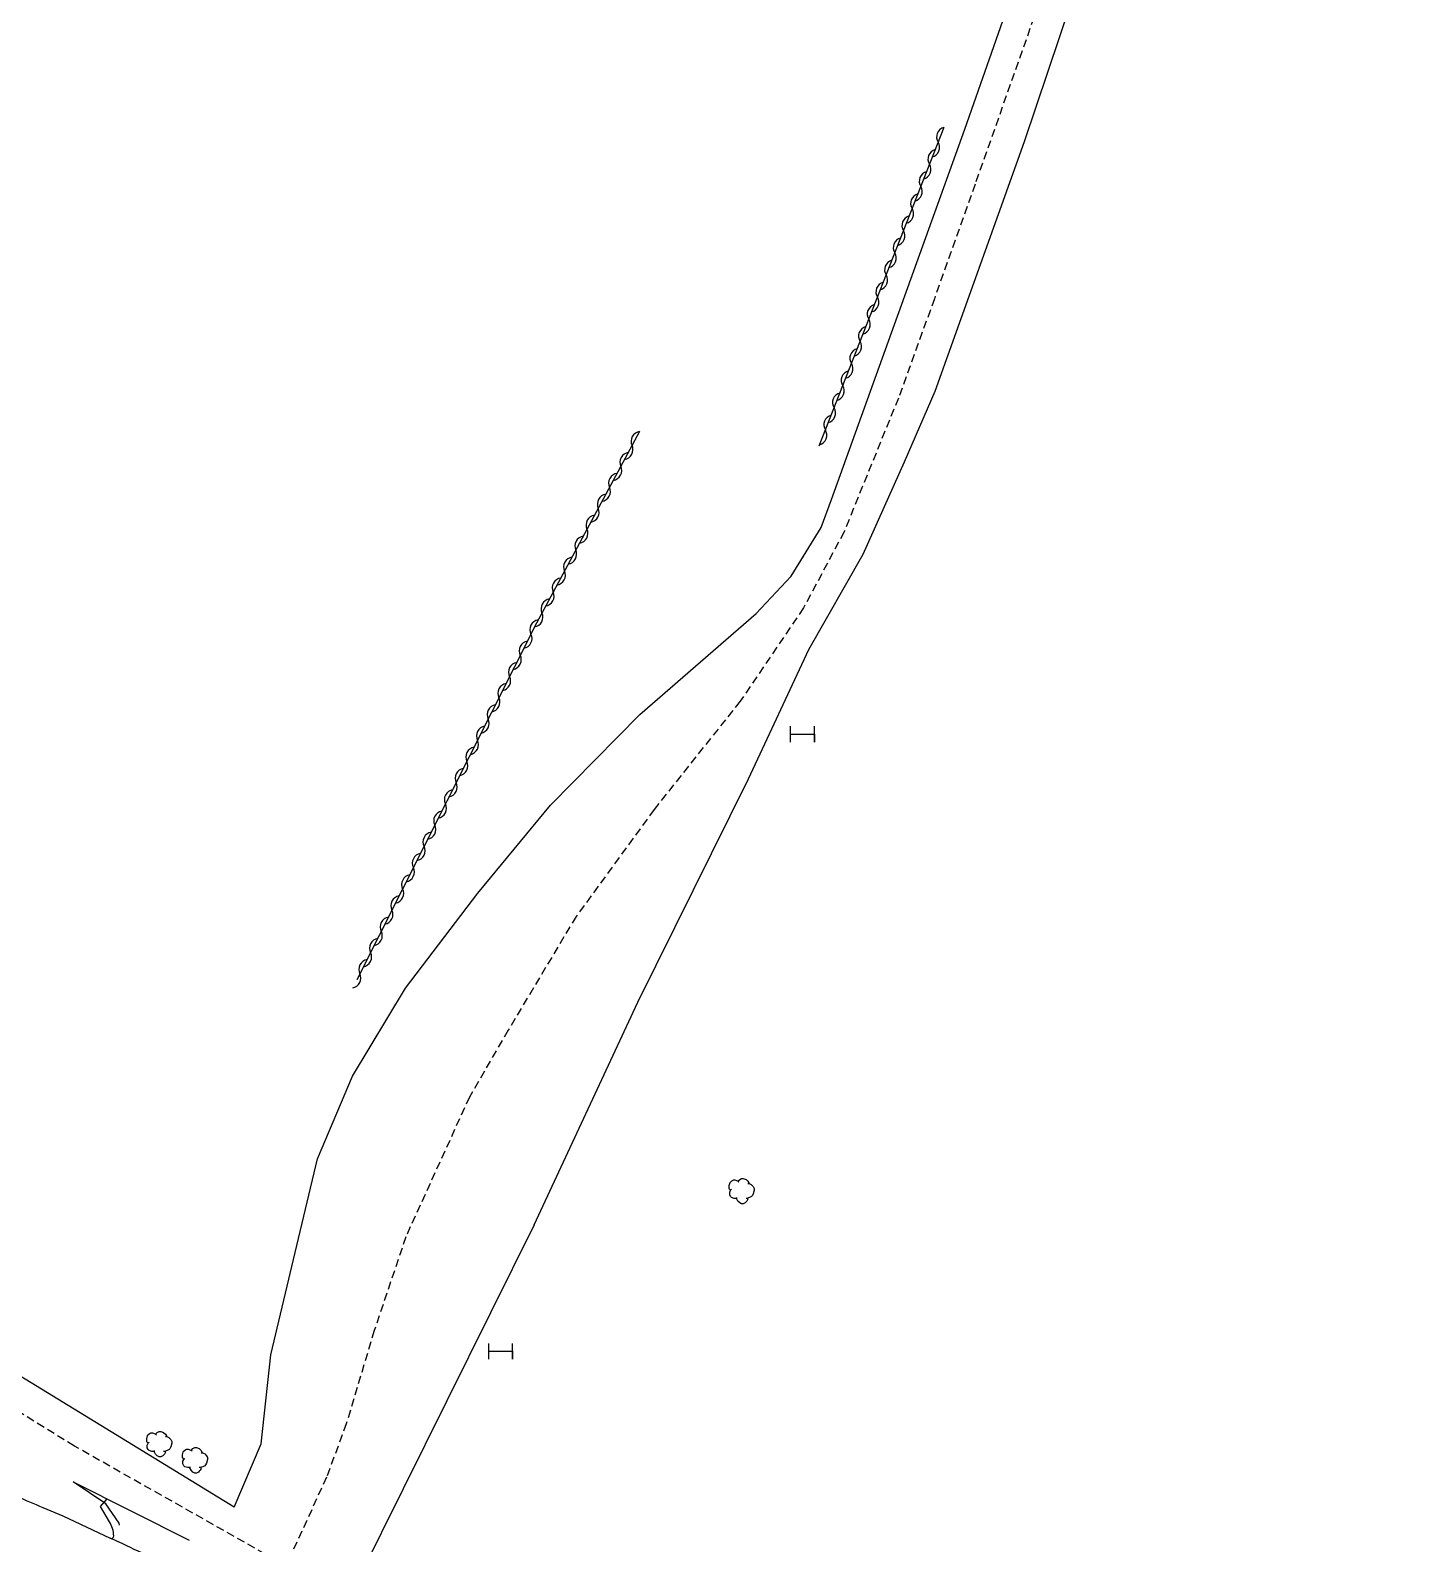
# Model space of a CAD drawing. Header units: millimetres. Extents: x 160999 to 162000, y 122000 to 123000.
# Drawn here: x 161152 to 161239.6, y 122733.8 to 122829.3 of the extents above; entities that cross this region are included whole.
import ezdxf

# ---------------------------------------------------------------- set-up
doc = ezdxf.new("R2010")
doc.units = ezdxf.units.MM
doc.linetypes.add('DASHED', pattern=[0.75, 0.5, -0.25])
doc.layers.get('0').update_dxf_attribs({"linetype": 'CONTINUOUS'})
for name, color, linetype in [('W0001', 6, 'DASHED'), ('W0008', 7, 'CONTINUOUS'), ('W0300', 7, 'CONTINUOUS'), ('W0310', 3, 'CONTINUOUS'), ('W1474', 7, 'CONTINUOUS')]:
    doc.layers.add(name, color=color, linetype=linetype)

# ---------------------------------------------------------------- blocks, each defined once
blk = doc.blocks.new('T300')
for p, q in [((-0.8, 0.514), (-0.857, 0.343)), ((-0.857, 0.343), (-0.857, 0.171)), ((-0.857, 0.171), (-0.743, 0.057)), ((-0.686, 0.629), (-0.8, 0.514)), ((-0.8, -0.057), (-0.743, 0.057)), ((-0.743, 0.057), (-0.686, 0.114)), ((-0.571, 0.686), (-0.686, 0.629)), ((-0.457, 0.686), (-0.571, 0.686)), ((-0.286, 0.629), (-0.457, 0.686)), ((-0.286, 0.629), (-0.171, 0.743)), ((-0.229, 0.571), (-0.286, 0.629)), ((-0.171, 0.743), (-0.057, 0.8)), ((-0.057, 0.8), (0.057, 0.8)), ((0.057, 0.8), (0.229, 0.743)), ((0.229, 0.743), (0.343, 0.629)), ((0.343, 0.629), (0.4, 0.514)), ((0.457, 0.457), (0.343, 0.457)), ((0.4, 0.514), (0.4, 0.457)), ((0.571, 0.4), (0.457, 0.457)), ((0.571, 0.4), (0.686, 0.286)), ((0.686, 0.286), (0.743, 0.171)), ((0.743, 0.057), (0.686, -0.171)), ((0.743, 0.171), (0.743, 0.057)), ((-0.8, -0.171), (-0.8, -0.057)), ((-0.8, -0.229), (-0.8, -0.171)), ((-0.743, -0.343), (-0.8, -0.229)), ((-0.686, -0.4), (-0.743, -0.343)), ((-0.514, -0.457), (-0.686, -0.4)), ((-0.4, -0.457), (-0.514, -0.457)), ((-0.4, -0.457), (-0.343, -0.457)), ((-0.343, -0.457), (-0.343, -0.4)), ((-0.343, -0.514), (-0.343, -0.457)), ((-0.286, -0.629), (-0.343, -0.514)), ((-0.171, -0.743), (-0.286, -0.629)), ((-0.057, -0.8), (-0.171, -0.743)), ((0.057, -0.8), (-0.057, -0.8)), ((0.171, -0.743), (0.057, -0.8)), ((0.229, -0.686), (0.171, -0.743)), ((0.286, -0.457), (0.229, -0.457)), ((0.286, -0.629), (0.229, -0.686)), ((0.457, -0.4), (0.286, -0.457)), ((0.343, -0.514), (0.286, -0.629)), ((0.343, -0.514), (0.343, -0.457)), ((0.571, -0.343), (0.457, -0.4)), ((0.629, -0.286), (0.571, -0.343)), ((0.686, -0.171), (0.629, -0.286))]:
    blk.add_line(p, q)
blk = doc.blocks.new('T1474')
at = {"color": 0, "linetype": 'Continuous', "flags": 128}
for points in [[(-0.75, -0.5), (-0.75, 0.5)], [(-0.75, 0), (0.75, 0)], [(0.75, 0), (0.749, -0.5), (0.75, 0.5)]]:
    blk.add_lwpolyline(points, dxfattribs=at)
blk = doc.blocks.new('t310o')
at = {"color": 0, "linetype": 'Continuous'}
for centre, start, end in [((-0.5, 0.375), 216.8699, 323.1304), ((0.5, -0.375), 36.8699, 143.1303)]:
    blk.add_arc(centre, 0.625, start, end, dxfattribs=at)

msp = doc.modelspace()

# ---------------------------------------------------------------- linework, layer by layer
at = {"layer": 'W0001'}
msp.add_lwpolyline([(161217.363, 122835.804), (161211.657, 122819.617), (161209.089, 122812.394), (161206.816, 122806.12), (161203.392, 122797.692), (161200.832, 122792.891), (161196.838, 122787.005), (161191.397, 122780.174), (161186.478, 122773.419), (161182.194, 122766.248), (161179.747, 122762.027), (161175.734, 122753.208), (161173.743, 122747.296), (161171.98, 122741.42), (161170.737, 122738.041), (161168.163, 122732.462), (161154.823, 122740.01), (161145.218, 122745.94)], dxfattribs=at)
at = {"layer": 'W0008'}
msp.add_line((161183.833, 122753.976), (161172.637, 122731.417), dxfattribs=at)
for points in [[(161164.906, 122736.148), (161166.598, 122740.153), (161167.213, 122745.767), (161168.743, 122752.223), (161170.155, 122758.134), (161172.375, 122763.354), (161175.723, 122768.9), (161180.273, 122774.896), (161184.856, 122780.445), (161190.492, 122786.165), (161197.842, 122792.526), (161200.059, 122794.899), (161201.938, 122797.958), (161202.588, 122799.719), (161211.013, 122823.099), (161233.961, 122888.542)], [(161183.833, 122753.976), (161190.372, 122768.013), (161197.35, 122782.11), (161201.171, 122790.275), (161204.591, 122796.284), (161207.211, 122802.099), (161209.136, 122806.563), (161214.783, 122822.321), (161221.427, 122842.083), (161223.697, 122848.75), (161227.939, 122861.833), (161231.341, 122871.072), (161234.242, 122877.359), (161236.203, 122879.611), (161237.449, 122879.715), (161239.585, 122886.57)], [(161164.906, 122736.148), (161139.911, 122751.44), (161124.095, 122761.883)], [(161157.662, 122735.027), (161157.638, 122735.147), (161156.813, 122736.367), (161154.738, 122737.754), (161162.067, 122734.069)]]:
    msp.add_lwpolyline(points, dxfattribs=at)
at = {"layer": 'W0008', "flags": 128}
for points in [[(161129.693, 122747.889, 0.000574), (161130.07, 122747.665, 0.005406), (161130.111, 122747.642, 0.001043), (161133.078, 122745.981, 0.002266), (161134.449, 122745.225, 0.002447), (161136.495, 122744.123, 0.001647), (161139.549, 122742.509, 0.004338), (161139.902, 122742.328, 0.000237), (161146.391, 122739.073, 0.009136), (161149.473, 122737.598, 0.008542), (161152.823, 122736.139), (161154.096, 122735.61), (161157.081, 122734.195, 0.561377), (161157.304, 122734.341, 0.124915), (161157.047, 122735.232), (161156.477, 122736.205), (161156.886, 122736.674)], [(161172.914, 122727.203, 0.154937), (161174.401, 122725.604, 0.000045), (161170.895, 122727.435, 0.001412), (161170.782, 122727.494, 0.00294), (161168.412, 122728.697, 0.001448), (161163.581, 122731.097, 0.002564), (161161.493, 122732.113, 0.001394), (161157.639, 122733.952, 0.008023), (161157.589, 122733.975, 0.000796), (161157.081, 122734.195)]]:
    msp.add_lwpolyline(points, format="xyb", dxfattribs=at)
at = {"layer": 'W0310'}
for points in [[(161209.685, 122823.203), (161209.685, 122823.203), (161209.685, 122823.203), (161209.685, 122823.203), (161209.685, 122823.203), (161209.685, 122823.203), (161209.685, 122823.203), (161209.685, 122823.203), (161209.685, 122823.203), (161209.685, 122823.203), (161209.685, 122823.203), (161209.685, 122823.203), (161209.685, 122823.203), (161209.685, 122823.203), (161209.685, 122823.203), (161209.685, 122823.203), (161209.685, 122823.203), (161209.685, 122823.203), (161209.685, 122823.203), (161201.803, 122803.085)], [(161209.685, 122823.203), (161209.685, 122823.203), (161209.685, 122823.203), (161209.685, 122823.203), (161209.685, 122823.203), (161209.685, 122823.203), (161209.685, 122823.203), (161209.685, 122823.203), (161209.685, 122823.203), (161209.685, 122823.203), (161209.685, 122823.203), (161209.685, 122823.203), (161209.685, 122823.203), (161209.685, 122823.203), (161209.685, 122823.203), (161209.685, 122823.203), (161209.685, 122823.203), (161209.685, 122823.203), (161209.685, 122823.203), (161209.685, 122823.203), (161209.685, 122823.203), (161209.685, 122823.203), (161209.685, 122823.203), (161209.685, 122823.203), (161209.685, 122823.203), (161209.685, 122823.203), (161209.685, 122823.203), (161209.685, 122823.203), (161209.685, 122823.203), (161209.685, 122823.203), (161209.685, 122823.203), (161209.685, 122823.203), (161209.685, 122823.203), (161209.685, 122823.203), (161209.685, 122823.203), (161209.685, 122823.203), (161209.685, 122823.203), (161209.685, 122823.203), (161209.685, 122823.203), (161209.685, 122823.203), (161209.685, 122823.203), (161209.685, 122823.203), (161209.685, 122823.203), (161209.685, 122823.203), (161209.685, 122823.203), (161209.685, 122823.203), (161209.685, 122823.203), (161209.685, 122823.203), (161209.685, 122823.203), (161209.685, 122823.203), (161209.685, 122823.203), (161209.685, 122823.203), (161209.685, 122823.203), (161209.685, 122823.203), (161209.685, 122823.203), (161209.685, 122823.203), (161209.685, 122823.203), (161209.685, 122823.203), (161209.685, 122823.203), (161209.685, 122823.203), (161209.685, 122823.203), (161209.685, 122823.203), (161209.685, 122823.203), (161209.685, 122823.203), (161209.685, 122823.203), (161209.685, 122823.203), (161209.685, 122823.203), (161209.685, 122823.203), (161209.685, 122823.203), (161209.685, 122823.203), (161209.685, 122823.203), (161209.685, 122823.203), (161209.685, 122823.203), (161209.685, 122823.203), (161209.685, 122823.203), (161209.685, 122823.203), (161209.685, 122823.203), (161209.685, 122823.203), (161209.685, 122823.203), (161209.685, 122823.203), (161209.685, 122823.203), (161209.685, 122823.203), (161209.685, 122823.203), (161209.685, 122823.203), (161209.685, 122823.203), (161209.685, 122823.203), (161209.685, 122823.203), (161209.685, 122823.203), (161209.685, 122823.203), (161209.685, 122823.203), (161209.685, 122823.203), (161209.685, 122823.203), (161209.685, 122823.203), (161209.685, 122823.203), (161209.685, 122823.203), (161209.685, 122823.203), (161209.685, 122823.203), (161209.685, 122823.203), (161209.685, 122823.203), (161209.685, 122823.203), (161209.685, 122823.203)], [(161190.484, 122804.019), (161183.975, 122791.921), (161172.648, 122769.433), (161172.648, 122769.433), (161172.648, 122769.433), (161172.648, 122769.433), (161172.648, 122769.433), (161172.648, 122769.433), (161172.648, 122769.433), (161172.648, 122769.433), (161172.648, 122769.433), (161172.648, 122769.433), (161172.648, 122769.433), (161172.648, 122769.433), (161172.648, 122769.433), (161172.648, 122769.433), (161172.648, 122769.433), (161172.648, 122769.433), (161172.648, 122769.433), (161172.648, 122769.433), (161172.648, 122769.433), (161172.648, 122769.433), (161172.648, 122769.433), (161172.648, 122769.433), (161172.648, 122769.433), (161172.648, 122769.433), (161172.648, 122769.433), (161172.648, 122769.433), (161172.648, 122769.433), (161172.648, 122769.433), (161172.648, 122769.433), (161172.648, 122769.433), (161172.648, 122769.433), (161172.648, 122769.433), (161172.648, 122769.433), (161172.648, 122769.433), (161172.648, 122769.433), (161172.648, 122769.433), (161172.648, 122769.433), (161172.648, 122769.433), (161172.648, 122769.433), (161172.648, 122769.433), (161172.648, 122769.433), (161172.648, 122769.433), (161172.648, 122769.433), (161172.648, 122769.433), (161172.648, 122769.433), (161172.648, 122769.433), (161172.648, 122769.433), (161172.648, 122769.433), (161172.648, 122769.433), (161172.648, 122769.433), (161172.648, 122769.433), (161172.648, 122769.433), (161172.648, 122769.433), (161172.648, 122769.433), (161172.648, 122769.433), (161172.648, 122769.433), (161172.648, 122769.433), (161172.648, 122769.433), (161172.648, 122769.433), (161172.648, 122769.433), (161172.648, 122769.433), (161172.648, 122769.433), (161172.648, 122769.433), (161172.648, 122769.433), (161172.648, 122769.433), (161172.648, 122769.433), (161172.648, 122769.433), (161172.648, 122769.433), (161172.648, 122769.433), (161172.648, 122769.433), (161172.648, 122769.433), (161172.648, 122769.433), (161172.648, 122769.433), (161172.648, 122769.433), (161172.648, 122769.433), (161172.648, 122769.433), (161172.648, 122769.433), (161172.648, 122769.433), (161172.648, 122769.433), (161172.648, 122769.433), (161172.648, 122769.433), (161172.648, 122769.433), (161172.648, 122769.433), (161172.648, 122769.433), (161172.648, 122769.433), (161172.648, 122769.433), (161172.648, 122769.433), (161172.648, 122769.433), (161172.648, 122769.433), (161172.648, 122769.433), (161172.648, 122769.433), (161172.648, 122769.433), (161172.648, 122769.433), (161172.648, 122769.433), (161172.648, 122769.433), (161172.648, 122769.433), (161172.648, 122769.433), (161172.648, 122769.433), (161172.648, 122769.433)], [(161172.648, 122769.433), (161172.648, 122769.433), (161172.648, 122769.433), (161172.648, 122769.433), (161172.648, 122769.433), (161172.648, 122769.433), (161172.648, 122769.433), (161172.648, 122769.433), (161172.648, 122769.433), (161172.648, 122769.433), (161172.648, 122769.433), (161172.648, 122769.433), (161172.648, 122769.433), (161172.648, 122769.433), (161172.648, 122769.433), (161172.648, 122769.433), (161172.648, 122769.433), (161172.648, 122769.433), (161172.648, 122769.433), (161172.648, 122769.433)]]:
    msp.add_lwpolyline(points, dxfattribs=at)

# ---------------------------------------------------------------- block references
at = {"layer": 'W0300'}
for p in [(161196.973, 122756.095), (161160.225, 122740.133), (161162.473, 122739.111)]:
    msp.add_blockref('T300', p, dxfattribs=at)
at = {"layer": 'W0310'}
for p, rotation in [((161209.32, 122822.272), 248.6053527682012), ((161208.773, 122820.875), 248.6053527682012), ((161208.226, 122819.479), 248.6053527682012), ((161207.679, 122818.082), 248.6053527682012), ((161207.131, 122816.685), 248.6053527682012), ((161206.584, 122815.289), 248.6053527682012), ((161206.037, 122813.892), 248.6053527682012), ((161205.49, 122812.495), 248.6053527682012), ((161204.943, 122811.099), 248.6053527682012), ((161204.396, 122809.702), 248.6053527682012), ((161203.848, 122808.306), 248.6053527682012), ((161203.301, 122806.909), 248.6053527682012), ((161202.754, 122805.512), 248.6053527682012), ((161202.207, 122804.116), 248.6053527682012), ((161190.01, 122803.138), 241.7186517198828), ((161189.299, 122801.817), 241.7186517198828), ((161188.589, 122800.496), 241.7186517198828), ((161187.878, 122799.176), 241.7186517198828), ((161187.167, 122797.855), 241.7186517198828), ((161186.457, 122796.534), 241.7186517198828), ((161185.746, 122795.213), 241.7186517198828), ((161185.035, 122793.892), 241.7186517198828), ((161184.325, 122792.571), 241.7186517198828), ((161183.632, 122791.24), 243.2659929376666), ((161182.957, 122789.901), 243.2659929376666), ((161182.283, 122788.561), 243.2659929376666), ((161181.608, 122787.221), 243.2659929376666), ((161180.933, 122785.882), 243.2659929376666), ((161180.258, 122784.542), 243.2659929376666), ((161179.584, 122783.202), 243.2659929376666), ((161178.909, 122781.863), 243.2659929376666), ((161178.234, 122780.523), 243.2659929376666), ((161177.559, 122779.183), 243.2659929376666), ((161176.884, 122777.844), 243.2659929376666), ((161176.21, 122776.504), 243.2659929376666), ((161175.535, 122775.164), 243.2659929376666), ((161174.86, 122773.825), 243.2659929376666), ((161174.185, 122772.485), 243.2659929376666), ((161173.511, 122771.145), 243.2659929376666), ((161172.836, 122769.806), 243.2659929376666)]:
    msp.add_blockref('t310o', p, dxfattribs=dict(at, rotation=rotation))
at = {"layer": 'W1474'}
for p in [(161200.767, 122784.924), (161181.713, 122745.992)]:
    msp.add_blockref('T1474', p, dxfattribs=at)

doc.saveas('drawing.dxf')
